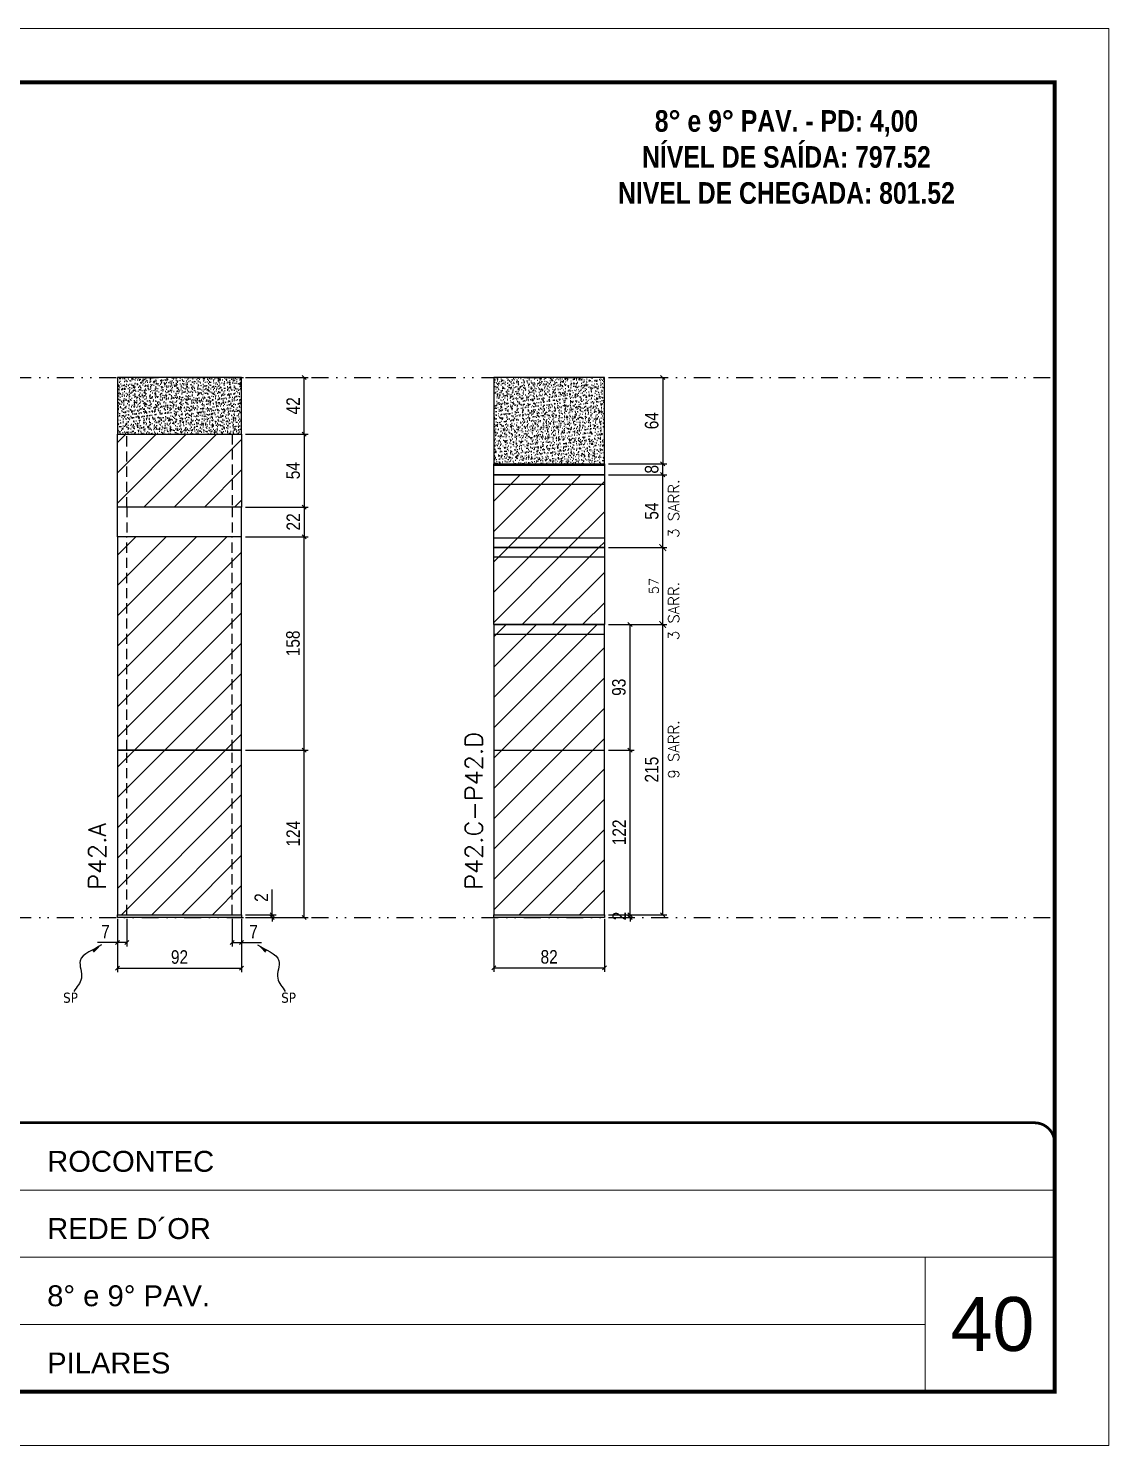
# Model space of a CAD drawing. Extents: x 28748 to 35002, y 14885 to 43501.
# Drawn here: x 34188 to 34988, y 32114 to 33164 of the extents above; entities that cross this region are included whole.
import ezdxf

# ---------------------------------------------------------------- set-up
doc = ezdxf.new("R2010")
doc.units = 0
for name, pattern in [('CONTINUO', [0]), ('DASHED', [0.75, 0.5, -0.25]), ('DIVIDE2', [0.625, 0.25, -0.125, 0, -0.125, 0, -0.125]), ('HIDDEN', [0.375, 0.25, -0.125])]:
    doc.linetypes.add(name, pattern=pattern)
for name, color, linetype, lineweight in [('CARIMBO', 255, 'Continuous', 9), ('Folhas', 255, 'Continuous', 9), ('Hachura', 251, 'Continuous', 9), ('SARRAFO DE PRESSAO', 251, 'DASHED', 9), ('Texto Seção', 7, 'Continuous', 15)]:
    doc.layers.add(name, color=color, linetype=linetype, lineweight=lineweight)
for name, color, linetype in [('COTA', 241, 'Continuous'), ('NOMENCLATURA', 7, 'Continuous'), ('Nível', 160, 'Continuous'), ('Painéis', 200, 'Continuous'), ('SARR_2.2x7', 40, 'Continuous'), ('Sarrafo de Pressão', 42, 'HIDDEN'), ('texto', 7, 'Continuous')]:
    doc.layers.add(name, color=color, linetype=linetype)
doc.styles.add('ARIAL', font='arial.ttf')
doc.styles.add('COTA TECNICA', font='techl___.ttf', dxfattribs={"height": 10})
doc.styles.add('COTA TECNICA-50', font='techl___.ttf', dxfattribs={"height": 10})
doc.styles.add('REGUA-120', font='ROMANS.shx', dxfattribs={"height": 15})
doc.styles.add('ROMANC', font='techb___.ttf', dxfattribs={"height": 2.5})
doc.styles.add('ROMANS', font='romans.shx')
doc.styles.get("Standard").update_dxf_attribs({"font": 'arial.ttf'})
doc.dimstyles.new('COTA PAINEL-50', dxfattribs={"dimtxt": 10, "dimasz": 3, "dimexe": 3, "dimexo": 3, "dimgap": 3, "dimtad": 1, "dimdec": 1, "dimzin": 12, "dimdsep": 46, "dimtxsty": 'COTA TECNICA-50', "dimblk1": 'OBLIQUE', "dimblk2": 'OBLIQUE', "dimsah": 1, "dimcen": 0.9, "dimclrd": 4, "dimclre": 4, "dimclrt": 240, "dimadec": 1, "dimazin": 3, "dimtfac": 1, "dimtdec": 1, "dimtmove": 0, "dimatfit": 3, "dimfxl": 1, "dimtolj": 1, "dimtzin": 12, "dimarcsym": 0})
doc.dimstyles.new('Cota Paínel', dxfattribs={"dimtxt": 7, "dimasz": 5, "dimexe": 3, "dimexo": 3, "dimgap": 3, "dimtad": 1, "dimdec": 1, "dimzin": 12, "dimdsep": 46, "dimtxsty": 'ROMANS', "dimblk": 'ARCHTICK', "dimcen": 0, "dimclrd": 4, "dimclre": 4, "dimclrt": 1, "dimadec": 1, "dimazin": 3, "dimtfac": 1, "dimtdec": 1, "dimtmove": 0, "dimatfit": 3, "dimldrblk": 'OBLIQUE', "dimfxl": 1, "dimtolj": 1, "dimtzin": 12, "dimarcsym": 0})
doc.dimstyles.new('PAINEL', dxfattribs={"dimtxt": 10, "dimasz": 3, "dimexe": 3, "dimexo": 3, "dimgap": 3, "dimtad": 1, "dimdec": 1, "dimzin": 12, "dimdsep": 46, "dimtxsty": 'COTA TECNICA', "dimblk1": 'OBLIQUE', "dimblk2": 'OBLIQUE', "dimsah": 1, "dimcen": 0.9, "dimclrd": 4, "dimclre": 4, "dimclrt": 240, "dimadec": 1, "dimazin": 3, "dimtfac": 1, "dimtdec": 1, "dimtmove": 0, "dimatfit": 3, "dimfxl": 1, "dimtolj": 1, "dimtzin": 12, "dimarcsym": 0})
doc.dimstyles.get("Standard").update_dxf_attribs({"dimtxt": 0.18, "dimasz": 0.18, "dimexe": 0.18, "dimexo": 0.0625, "dimgap": 0.09, "dimtad": 0, "dimtih": 1, "dimtoh": 1, "dimdec": 4, "dimzin": 0, "dimdsep": 46, "dimtxsty": 'Standard', "dimcen": 0.09, "dimadec": 0, "dimazin": 0, "dimtfac": 1, "dimtdec": 4, "dimtofl": 0, "dimtmove": 0, "dimatfit": 3, "dimfxl": 1, "dimtolj": 1, "dimtzin": 0, "dimarcsym": 0})
pattern_1 = [(45, (-98537.132, 1369.089), (-11.2253202, 11.2253202), [])]
pattern_2 = [(45, (-98691.665, 1369.089), (-11.2253202, 11.2253202), [])]
pattern_3 = [(45, (1585, 0), (-11.22532, 11.22532), [])]

# ---------------------------------------------------------------- blocks, each defined once
blk = doc.blocks.new('9999999999')
at = {"color": 30, "linetype": 'CONTINUO'}
for p, q in [((98564.6, 34379.6), (99584, 34379.6)), ((98564.6, 34329.8), (99488, 34329.8)), ((99584, 34329.8), (99488, 34329.8)), ((99488, 34329.8), (99488, 34230.2)), ((98564.6, 34280), (99488, 34280))]:
    blk.add_line(p, q, dxfattribs=at)
at = {"color": 30, "linetype": 'CONTINUO', "const_width": 2}
blk.add_lwpolyline([(99584, 34230.2), (99584, 34414.4, 0.414214), (99569, 34429.4), (98229, 34429.4, 0.414214), (98214, 34414.4), (98214, 34245.2, 0.414214), (98229, 34230.2), (99584, 34230.2)], format="xyb", dxfattribs=at)
at = {"layer": 'Folhas'}
blk.add_lwpolyline([(98139, 34190.2), (99624, 34190.2), (99624, 35240.2), (98139, 35240.2)], close=True, dxfattribs=at)
at = {"layer": 'Folhas', "color": 30, "const_width": 3}
blk.add_lwpolyline([(98214, 34230.2), (99584, 34230.2), (99584, 35200.2), (98214, 35200.2)], close=True, dxfattribs=at)
at = {"color": 7, "linetype": 'Continuous', "ltscale": 5, "style": 'ARIAL'}
for s, height, p in [('ROCONTEC', 15.48, (98837.7, 34393.1)), ('REDE D´OR', 15.48, (98837.7, 34343.3)), ('8° e 9° PAV.', 15.483, (98837.7, 34293.5)), ('PILARES', 15.48, (98837.7, 34243.7))]:
    blk.add_text(s, height=height, dxfattribs=at).set_placement(p)
blk = doc.blocks.new('_Oblique')
at = {"color": 0, "linetype": 'ByBlock', "lineweight": -2}
blk.add_line((-0.5, -0.5), (0.5, 0.5), dxfattribs=at)
blk = doc.blocks.new('*D786')
at = {"layer": 'COTA', "color": 4, "lineweight": -2, "transparency": 16777216}
for p, q in [((34254.1, 32503.9), (34254.1, 32464.4)), ((34346.1, 32503.9), (34346.1, 32464.4)), ((34254.1, 32467.4), (34346.1, 32467.4))]:
    blk.add_line(p, q, dxfattribs=at)
at = {"layer": 'Defpoints', "color": 0, "transparency": 16777216}
for p in [(34254.1, 32506.9), (34346.1, 32506.9), (34346.1, 32467.4)]:
    blk.add_point(p, dxfattribs=at)
at = {"layer": 'COTA', "color": 4, "lineweight": -2, "transparency": 16777216, "xscale": 3, "yscale": 3, "zscale": 3, "rotation": 180}
blk.add_blockref('_Oblique', (34254.1, 32467.4), dxfattribs=at)
at = {"layer": 'COTA', "color": 4, "lineweight": -2, "transparency": 16777216, "xscale": 3, "yscale": 3, "zscale": 3}
blk.add_blockref('_Oblique', (34346.1, 32467.4), dxfattribs=at)
at = {"layer": 'COTA', "color": 240, "transparency": 16777216, "insert": (34300.1, 32475.5), "char_height": 10, "attachment_point": 5, "style": 'COTA TECNICA'}
blk.add_mtext('\\A1;92', dxfattribs=at)
blk = doc.blocks.new('*D787')
at = {"layer": 'COTA', "color": 4, "lineweight": -2, "transparency": 16777216}
for p, q in [((34349.1, 32904.9), (34395.4, 32904.9)), ((34392.4, 32862.9), (34392.4, 32904.9)), ((34349.1, 32862.9), (34395.4, 32862.9))]:
    blk.add_line(p, q, dxfattribs=at)
at = {"layer": 'Defpoints', "color": 0, "transparency": 16777216}
for p in [(34346.1, 32904.9), (34392.4, 32904.9), (34346.1, 32862.9)]:
    blk.add_point(p, dxfattribs=at)
at = {"layer": 'COTA', "color": 4, "lineweight": -2, "transparency": 16777216, "xscale": 3, "yscale": 3, "zscale": 3}
for p, rotation in [((34392.4, 32904.9), 90), ((34392.4, 32862.9), 270)]:
    blk.add_blockref('_Oblique', p, dxfattribs=dict(at, rotation=rotation))
at = {"layer": 'COTA', "color": 240, "transparency": 16777216, "insert": (34384.3, 32883.9), "char_height": 10, "attachment_point": 5, "rotation": 90, "style": 'COTA TECNICA'}
blk.add_mtext('\\A1;42', dxfattribs=at)
blk = doc.blocks.new('*D788')
at = {"layer": 'COTA', "color": 4, "lineweight": -2, "transparency": 16777216}
for p, q in [((34254.1, 32501.9), (34254.1, 32483.3)), ((34261.1, 32503.9), (34261.1, 32483.3)), ((34254.1, 32486.3), (34239.4, 32486.3)), ((34261.1, 32486.3), (34254.1, 32486.3))]:
    blk.add_line(p, q, dxfattribs=at)
at = {"layer": 'Defpoints', "color": 0, "transparency": 16777216}
for p in [(34254.1, 32504.9), (34261.1, 32506.9), (34254.1, 32486.3)]:
    blk.add_point(p, dxfattribs=at)
at = {"layer": 'COTA', "color": 4, "lineweight": -2, "transparency": 16777216, "xscale": 3, "yscale": 3, "zscale": 3, "rotation": 180}
blk.add_blockref('_Oblique', (34254.1, 32486.3), dxfattribs=at)
at = {"layer": 'COTA', "color": 4, "lineweight": -2, "transparency": 16777216, "xscale": 3, "yscale": 3, "zscale": 3}
blk.add_blockref('_Oblique', (34261.1, 32486.3), dxfattribs=at)
at = {"layer": 'COTA', "color": 240, "transparency": 16777216, "insert": (34245.3, 32494.4), "char_height": 10, "attachment_point": 5, "style": 'COTA TECNICA-50'}
blk.add_mtext('\\A1;7', dxfattribs=at)
blk = doc.blocks.new('*D789')
at = {"layer": 'COTA', "color": 4, "lineweight": -2, "transparency": 16777216}
for p, q in [((34339.1, 32503.9), (34339.1, 32483.3)), ((34346.1, 32501.9), (34346.1, 32483.3)), ((34339.1, 32486.3), (34346.1, 32486.3)), ((34346.1, 32486.3), (34360.9, 32486.3))]:
    blk.add_line(p, q, dxfattribs=at)
at = {"layer": 'Defpoints', "color": 0, "transparency": 16777216}
for p in [(34339.1, 32506.9), (34346.1, 32504.9), (34346.1, 32486.3)]:
    blk.add_point(p, dxfattribs=at)
at = {"layer": 'COTA', "color": 4, "lineweight": -2, "transparency": 16777216, "xscale": 3, "yscale": 3, "zscale": 3, "rotation": 180}
blk.add_blockref('_Oblique', (34339.1, 32486.3), dxfattribs=at)
at = {"layer": 'COTA', "color": 4, "lineweight": -2, "transparency": 16777216, "xscale": 3, "yscale": 3, "zscale": 3}
blk.add_blockref('_Oblique', (34346.1, 32486.3), dxfattribs=at)
at = {"layer": 'COTA', "color": 240, "transparency": 16777216, "insert": (34355, 32494.4), "char_height": 10, "attachment_point": 5, "style": 'COTA TECNICA-50'}
blk.add_mtext('\\A1;7', dxfattribs=at)
blk = doc.blocks.new('*D790')
at = {"layer": 'COTA', "color": 4, "lineweight": -2, "transparency": 16777216}
for p, q in [((34349.1, 32628.9), (34395.4, 32628.9)), ((34392.4, 32504.9), (34392.4, 32628.9)), ((34349.1, 32504.9), (34395.4, 32504.9))]:
    blk.add_line(p, q, dxfattribs=at)
at = {"layer": 'Defpoints', "color": 0, "transparency": 16777216}
for p in [(34346.1, 32628.9), (34392.4, 32628.9), (34346.1, 32504.9)]:
    blk.add_point(p, dxfattribs=at)
at = {"layer": 'COTA', "color": 4, "lineweight": -2, "transparency": 16777216, "xscale": 3, "yscale": 3, "zscale": 3}
for p, rotation in [((34392.4, 32628.9), 90), ((34392.4, 32504.9), 270)]:
    blk.add_blockref('_Oblique', p, dxfattribs=dict(at, rotation=rotation))
at = {"layer": 'COTA', "color": 240, "transparency": 16777216, "insert": (34384.3, 32566.9), "char_height": 10, "attachment_point": 5, "rotation": 90, "style": 'COTA TECNICA-50'}
blk.add_mtext('\\A1;124', dxfattribs=at)
blk = doc.blocks.new('*D791')
at = {"layer": 'COTA', "color": 4, "lineweight": -2, "transparency": 16777216}
for p, q in [((34368.7, 32506.9), (34368.7, 32525.7)), ((34349.1, 32506.9), (34371.7, 32506.9)), ((34349.1, 32504.9), (34371.7, 32504.9)), ((34368.7, 32504.9), (34368.7, 32506.9)), ((34368.7, 32504.9), (34368.7, 32501.9))]:
    blk.add_line(p, q, dxfattribs=at)
at = {"layer": 'Defpoints', "color": 0, "transparency": 16777216}
for p in [(34346.1, 32506.9), (34346.1, 32504.9), (34368.7, 32504.9)]:
    blk.add_point(p, dxfattribs=at)
at = {"layer": 'COTA', "color": 4, "lineweight": -2, "transparency": 16777216, "xscale": 3, "yscale": 3, "zscale": 3}
for p, rotation in [((34368.7, 32506.9), 270), ((34368.7, 32504.9), 90)]:
    blk.add_blockref('_Oblique', p, dxfattribs=dict(at, rotation=rotation))
at = {"layer": 'COTA', "color": 240, "transparency": 16777216, "insert": (34360.7, 32519.6), "char_height": 10, "attachment_point": 5, "rotation": 90, "style": 'COTA TECNICA-50'}
blk.add_mtext('\\A1;2', dxfattribs=at)
blk = doc.blocks.new('*D814')
at = {"layer": 'COTA', "color": 4, "lineweight": -2, "transparency": 16777216}
for p, q in [((34532.9, 32503.9), (34532.9, 32464.5)), ((34614.9, 32503.9), (34614.9, 32464.5)), ((34532.9, 32467.5), (34614.9, 32467.5))]:
    blk.add_line(p, q, dxfattribs=at)
at = {"layer": 'Defpoints', "color": 0, "transparency": 16777216}
for p in [(34532.9, 32506.9), (34614.9, 32506.9), (34614.9, 32467.5)]:
    blk.add_point(p, dxfattribs=at)
at = {"layer": 'COTA', "color": 4, "lineweight": -2, "transparency": 16777216, "xscale": 3, "yscale": 3, "zscale": 3, "rotation": 180}
blk.add_blockref('_Oblique', (34532.9, 32467.5), dxfattribs=at)
at = {"layer": 'COTA', "color": 4, "lineweight": -2, "transparency": 16777216, "xscale": 3, "yscale": 3, "zscale": 3}
blk.add_blockref('_Oblique', (34614.9, 32467.5), dxfattribs=at)
at = {"layer": 'COTA', "color": 240, "transparency": 16777216, "insert": (34573.9, 32475.6), "char_height": 10, "attachment_point": 5, "style": 'COTA TECNICA'}
blk.add_mtext('\\A1;82', dxfattribs=at)
blk = doc.blocks.new('*D815')
at = {"layer": 'COTA', "color": 4, "lineweight": -2, "transparency": 16777216}
for p, q in [((34633.8, 32506.9), (34633.8, 32509.9)), ((34617.9, 32506.9), (34636.8, 32506.9)), ((34617.9, 32504.9), (34636.8, 32504.9)), ((34633.8, 32504.9), (34633.8, 32506.9)), ((34633.8, 32504.9), (34633.8, 32501.9))]:
    blk.add_line(p, q, dxfattribs=at)
at = {"layer": 'Defpoints', "color": 0, "transparency": 16777216}
for p in [(34614.9, 32506.9), (34614.9, 32504.9), (34633.8, 32506.9)]:
    blk.add_point(p, dxfattribs=at)
at = {"layer": 'COTA', "color": 4, "lineweight": -2, "transparency": 16777216, "xscale": 3, "yscale": 3, "zscale": 3}
for p, rotation in [((34633.8, 32506.9), 270), ((34633.8, 32504.9), 90)]:
    blk.add_blockref('_Oblique', p, dxfattribs=dict(at, rotation=rotation))
at = {"layer": 'COTA', "color": 240, "transparency": 16777216, "insert": (34625.8, 32505.9), "char_height": 10, "attachment_point": 5, "rotation": 90, "style": 'COTA TECNICA-50'}
blk.add_mtext('\\A1;2', dxfattribs=at)
blk = doc.blocks.new('*D1674')
at = {"layer": 'COTA', "color": 4, "linetype": 'ByBlock', "lineweight": -2, "transparency": 16777216}
for p, q in [((34617.9, 32904.9), (34661, 32904.9)), ((34658, 32904.9), (34658, 32840.9)), ((34617.9, 32840.9), (34661, 32840.9))]:
    blk.add_line(p, q, dxfattribs=at)
at = {"layer": 'Defpoints', "color": 0, "linetype": 'ByBlock', "transparency": 16777216}
for p in [(34614.9, 32904.9), (34614.9, 32840.9), (34658, 32840.9)]:
    blk.add_point(p, dxfattribs=at)
at = {"layer": 'COTA', "color": 4, "linetype": 'ByBlock', "lineweight": -2, "transparency": 16777216, "xscale": 3, "yscale": 3, "zscale": 3}
for p, rotation in [((34658, 32904.9), 90), ((34658, 32840.9), 270)]:
    blk.add_blockref('_Oblique', p, dxfattribs=dict(at, rotation=rotation))
at = {"layer": 'COTA', "color": 240, "linetype": 'ByBlock', "transparency": 16777216, "insert": (34649.9, 32872.9), "char_height": 10, "attachment_point": 5, "rotation": 90, "style": 'COTA TECNICA'}
blk.add_mtext('\\A1;64', dxfattribs=at)
blk = doc.blocks.new('*D1675')
at = {"layer": 'COTA', "color": 4, "linetype": 'ByBlock', "lineweight": -2, "transparency": 16777216}
for p, q in [((34617.9, 32721.9), (34661, 32721.9)), ((34658, 32506.9), (34658, 32721.9)), ((34617.9, 32506.9), (34661, 32506.9))]:
    blk.add_line(p, q, dxfattribs=at)
at = {"layer": 'Defpoints', "color": 0, "linetype": 'ByBlock', "transparency": 16777216}
for p in [(34614.9, 32721.9), (34658, 32721.9), (34614.9, 32506.9)]:
    blk.add_point(p, dxfattribs=at)
at = {"layer": 'COTA', "color": 4, "linetype": 'ByBlock', "lineweight": -2, "transparency": 16777216, "xscale": 3, "yscale": 3, "zscale": 3}
for p, rotation in [((34658, 32721.9), 90), ((34658, 32506.9), 270)]:
    blk.add_blockref('_Oblique', p, dxfattribs=dict(at, rotation=rotation))
at = {"layer": 'COTA', "color": 240, "linetype": 'ByBlock', "transparency": 16777216, "insert": (34649.9, 32614.4), "char_height": 10, "attachment_point": 5, "rotation": 90, "style": 'COTA TECNICA'}
blk.add_mtext('\\A1;215', dxfattribs=at)
blk = doc.blocks.new('*D1676')
at = {"layer": 'COTA', "color": 4, "linetype": 'ByBlock', "lineweight": -2, "transparency": 16777216}
for p, q in [((34349.1, 32786.9), (34395.4, 32786.9)), ((34392.4, 32628.9), (34392.4, 32786.9)), ((34349.1, 32628.9), (34395.4, 32628.9))]:
    blk.add_line(p, q, dxfattribs=at)
at = {"layer": 'Defpoints', "color": 0, "linetype": 'ByBlock', "transparency": 16777216}
for p in [(34346.1, 32786.9), (34392.4, 32786.9), (34346.1, 32628.9)]:
    blk.add_point(p, dxfattribs=at)
at = {"layer": 'COTA', "color": 4, "linetype": 'ByBlock', "lineweight": -2, "transparency": 16777216, "xscale": 3, "yscale": 3, "zscale": 3}
for p, rotation in [((34392.4, 32786.9), 90), ((34392.4, 32628.9), 270)]:
    blk.add_blockref('_Oblique', p, dxfattribs=dict(at, rotation=rotation))
at = {"layer": 'COTA', "color": 240, "linetype": 'ByBlock', "transparency": 16777216, "insert": (34384.2, 32707.9), "char_height": 10, "attachment_point": 5, "rotation": 90, "style": 'COTA TECNICA'}
blk.add_mtext('\\A1;158', dxfattribs=at)
blk = doc.blocks.new('*D1677')
at = {"layer": 'COTA', "color": 4, "linetype": 'ByBlock', "lineweight": -2, "transparency": 16777216}
for p, q in [((34617.9, 32628.9), (34636.8, 32628.9)), ((34633.8, 32506.9), (34633.8, 32628.9)), ((34617.9, 32506.9), (34636.8, 32506.9))]:
    blk.add_line(p, q, dxfattribs=at)
at = {"layer": 'Defpoints', "color": 0, "linetype": 'ByBlock', "transparency": 16777216}
for p in [(34614.9, 32628.9), (34633.8, 32628.9), (34614.9, 32506.9)]:
    blk.add_point(p, dxfattribs=at)
at = {"layer": 'COTA', "color": 4, "linetype": 'ByBlock', "lineweight": -2, "transparency": 16777216, "xscale": 3, "yscale": 3, "zscale": 3}
for p, rotation in [((34633.8, 32628.9), 90), ((34633.8, 32506.9), 270)]:
    blk.add_blockref('_Oblique', p, dxfattribs=dict(at, rotation=rotation))
at = {"layer": 'COTA', "color": 240, "linetype": 'ByBlock', "transparency": 16777216, "insert": (34625.8, 32567.9), "char_height": 10, "attachment_point": 5, "rotation": 90, "style": 'COTA TECNICA'}
blk.add_mtext('\\A1;122', dxfattribs=at)
blk = doc.blocks.new('*D1678')
at = {"layer": 'COTA', "color": 4, "linetype": 'ByBlock', "lineweight": -2, "transparency": 16777216}
for p, q in [((34617.9, 32721.9), (34636.8, 32721.9)), ((34633.8, 32628.9), (34633.8, 32721.9)), ((34617.9, 32628.9), (34636.8, 32628.9))]:
    blk.add_line(p, q, dxfattribs=at)
at = {"layer": 'Defpoints', "color": 0, "linetype": 'ByBlock', "transparency": 16777216}
for p in [(34614.9, 32721.9), (34633.8, 32721.9), (34614.9, 32628.9)]:
    blk.add_point(p, dxfattribs=at)
at = {"layer": 'COTA', "color": 4, "linetype": 'ByBlock', "lineweight": -2, "transparency": 16777216, "xscale": 3, "yscale": 3, "zscale": 3}
for p, rotation in [((34633.8, 32721.9), 90), ((34633.8, 32628.9), 270)]:
    blk.add_blockref('_Oblique', p, dxfattribs=dict(at, rotation=rotation))
at = {"layer": 'COTA', "color": 240, "linetype": 'ByBlock', "transparency": 16777216, "insert": (34625.6, 32675.4), "char_height": 10, "attachment_point": 5, "rotation": 90, "style": 'COTA TECNICA'}
blk.add_mtext('\\A1;93', dxfattribs=at)
blk = doc.blocks.new('*D1679')
at = {"layer": 'COTA', "color": 4, "linetype": 'ByBlock', "lineweight": -2, "transparency": 16777216}
for p, q in [((34617.9, 32628.9), (34636.8, 32628.9)), ((34633.8, 32506.9), (34633.8, 32628.9)), ((34617.9, 32506.9), (34636.8, 32506.9))]:
    blk.add_line(p, q, dxfattribs=at)
at = {"layer": 'Defpoints', "color": 0, "linetype": 'ByBlock', "transparency": 16777216}
for p in [(34614.9, 32628.9), (34633.8, 32628.9), (34614.9, 32506.9)]:
    blk.add_point(p, dxfattribs=at)
at = {"layer": 'COTA', "color": 4, "linetype": 'ByBlock', "lineweight": -2, "transparency": 16777216, "xscale": 3, "yscale": 3, "zscale": 3}
for p, rotation in [((34633.8, 32628.9), 90), ((34633.8, 32506.9), 270)]:
    blk.add_blockref('_Oblique', p, dxfattribs=dict(at, rotation=rotation))
at = {"layer": 'COTA', "color": 240, "linetype": 'ByBlock', "transparency": 16777216, "insert": (34625.8, 32567.9), "char_height": 10, "attachment_point": 5, "rotation": 90, "style": 'COTA TECNICA'}
blk.add_mtext('\\A1;122', dxfattribs=at)
blk = doc.blocks.new('_ArchTick')
at = {"color": 0, "linetype": 'ByBlock', "const_width": 0.15}
blk.add_lwpolyline([(-0.5, -0.5), (0.5, 0.5)], dxfattribs=at)
blk = doc.blocks.new('*D1680')
at = {"layer": 'COTA', "color": 4, "lineweight": -2, "transparency": 16777216}
for p, q in [((34617.9, 32778.9), (34661, 32778.9)), ((34658, 32721.9), (34658, 32778.9)), ((34617.9, 32721.9), (34661, 32721.9))]:
    blk.add_line(p, q, dxfattribs=at)
at = {"layer": 'Defpoints', "color": 0, "transparency": 16777216}
for p in [(34614.9, 32778.9), (34658, 32778.9), (34614.9, 32721.9)]:
    blk.add_point(p, dxfattribs=at)
at = {"layer": 'COTA', "color": 4, "lineweight": -2, "transparency": 16777216, "xscale": 5, "yscale": 5, "zscale": 5}
for p, rotation in [((34658, 32778.9), 90), ((34658, 32721.9), 270)]:
    blk.add_blockref('_ArchTick', p, dxfattribs=dict(at, rotation=rotation))
at = {"layer": 'COTA', "color": 1, "transparency": 16777216, "insert": (34651.5, 32750.4), "char_height": 7, "attachment_point": 5, "rotation": 90, "style": 'ROMANS'}
blk.add_mtext('\\A1;57', dxfattribs=at)
blk = doc.blocks.new('*D2265')
at = {"layer": 'COTA', "color": 4, "lineweight": -2, "transparency": 16777216}
for p, q in [((34349.1, 32862.9), (34395.4, 32862.9)), ((34392.4, 32862.9), (34392.4, 32808.9)), ((34349.1, 32808.9), (34395.4, 32808.9))]:
    blk.add_line(p, q, dxfattribs=at)
at = {"layer": 'Defpoints', "color": 0, "transparency": 16777216}
for p in [(34346.1, 32862.9), (34346.1, 32808.9), (34392.4, 32808.9)]:
    blk.add_point(p, dxfattribs=at)
at = {"layer": 'COTA', "color": 4, "lineweight": -2, "transparency": 16777216, "xscale": 3, "yscale": 3, "zscale": 3}
for p, rotation in [((34392.4, 32862.9), 90), ((34392.4, 32808.9), 270)]:
    blk.add_blockref('_Oblique', p, dxfattribs=dict(at, rotation=rotation))
at = {"layer": 'COTA', "color": 240, "transparency": 16777216, "insert": (34384.3, 32835.9), "char_height": 10, "attachment_point": 5, "rotation": 90, "style": 'COTA TECNICA'}
blk.add_mtext('\\A1;54', dxfattribs=at)
blk = doc.blocks.new('*D2266')
at = {"layer": 'COTA', "color": 4, "lineweight": -2, "transparency": 16777216}
for p, q in [((34617.9, 32832.9), (34661, 32832.9)), ((34658, 32778.9), (34658, 32832.9)), ((34617.9, 32778.9), (34661, 32778.9))]:
    blk.add_line(p, q, dxfattribs=at)
at = {"layer": 'Defpoints', "color": 0, "transparency": 16777216}
for p in [(34614.9, 32832.9), (34658, 32832.9), (34614.9, 32778.9)]:
    blk.add_point(p, dxfattribs=at)
at = {"layer": 'COTA', "color": 4, "lineweight": -2, "transparency": 16777216, "xscale": 3, "yscale": 3, "zscale": 3}
for p, rotation in [((34658, 32832.9), 90), ((34658, 32778.9), 270)]:
    blk.add_blockref('_Oblique', p, dxfattribs=dict(at, rotation=rotation))
at = {"layer": 'COTA', "color": 240, "transparency": 16777216, "insert": (34649.9, 32805.9), "char_height": 10, "attachment_point": 5, "rotation": 90, "style": 'COTA TECNICA'}
blk.add_mtext('\\A1;54', dxfattribs=at)
blk = doc.blocks.new('*D2447')
at = {"layer": 'COTA', "color": 4, "lineweight": -2, "transparency": 16777216}
for p, q in [((34349.1, 32808.9), (34395.4, 32808.9)), ((34392.4, 32808.9), (34392.4, 32786.9)), ((34349.1, 32786.9), (34395.4, 32786.9))]:
    blk.add_line(p, q, dxfattribs=at)
at = {"layer": 'Defpoints', "color": 0, "transparency": 16777216}
for p in [(34346.1, 32808.9), (34346.1, 32786.9), (34392.4, 32786.9)]:
    blk.add_point(p, dxfattribs=at)
at = {"layer": 'COTA', "color": 4, "lineweight": -2, "transparency": 16777216, "xscale": 3, "yscale": 3, "zscale": 3}
for p, rotation in [((34392.4, 32808.9), 90), ((34392.4, 32786.9), 270)]:
    blk.add_blockref('_Oblique', p, dxfattribs=dict(at, rotation=rotation))
at = {"layer": 'COTA', "color": 240, "transparency": 16777216, "insert": (34384.4, 32797.9), "char_height": 10, "attachment_point": 5, "rotation": 90, "style": 'COTA TECNICA'}
blk.add_mtext('\\A1;22', dxfattribs=at)
blk = doc.blocks.new('*D2614')
at = {"layer": 'COTA', "color": 4, "lineweight": -2, "transparency": 16777216}
for p, q in [((34617.9, 32840.9), (34661, 32840.9)), ((34658, 32832.9), (34658, 32840.9)), ((34617.9, 32832.9), (34661, 32832.9))]:
    blk.add_line(p, q, dxfattribs=at)
at = {"layer": 'Defpoints', "color": 0, "transparency": 16777216}
for p in [(34614.9, 32840.9), (34658, 32840.9), (34614.9, 32832.9)]:
    blk.add_point(p, dxfattribs=at)
at = {"layer": 'COTA', "color": 4, "lineweight": -2, "transparency": 16777216, "xscale": 3, "yscale": 3, "zscale": 3}
for p, rotation in [((34658, 32840.9), 90), ((34658, 32832.9), 270)]:
    blk.add_blockref('_Oblique', p, dxfattribs=dict(at, rotation=rotation))
at = {"layer": 'COTA', "color": 240, "transparency": 16777216, "insert": (34649.9, 32836.9), "char_height": 10, "attachment_point": 5, "rotation": 90, "style": 'COTA TECNICA'}
blk.add_mtext('\\A1;8', dxfattribs=at)

msp = doc.modelspace()

# ---------------------------------------------------------------- hatches: boundary and pattern name
at = {"layer": 'COTA', "linetype": 'ByBlock'}
h = msp.add_hatch(dxfattribs=at)
h.set_pattern_fill('AR-CONC', color=256, scale=0.03)
h.set_pattern_definition([(50, (28538.6607, 35581.069), (5.46554, -0.4781726), [0.5715, -6.2865]), (355, (28538.6607, 35581.069), (-1.0573026, 5.7317054), [0.4572, -5.0292175]), (100.45144, (28539.116, 35581.029), (4.4082374, 5.2535326), [0.4857003, -5.3427073]), (46.1842, (28538.661, 35582.593), (8.132371, -1.26127), [0.85725, -9.42975]), (96.63556, (28539.3384, 35582.488), (7.122124, 7.422784), [0.728551, -8.014068]), (351.18415, (28538.661, 35582.593), (7.122124, 7.422784), [0.685799, -7.543792]), (21, (28539.4227, 35582.212), (4.5484317, -3.067956), [0.5715, -6.2865]), (326, (28539.4227, 35582.212), (1.854061, 5.525639), [0.4572, -5.0292]), (71.451445, (28539.802, 35581.9563), (6.4024926, 2.457683), [0.4857003, -5.342698]), (37.5, (28538.6607, 35581.069), (0.0926581, 2.53665117), [0, -4.96824, 0, -5.1054, 0, -5.04825]), (7.5, (28538.6607, 35581.069), (2.0045899, 3.0054172), [0, -2.91084, 0, -4.85394, 0, -1.92405]), (327.5, (28536.9614, 35581.069), (4.06771786, -0.1718623), [0, -1.905, 0, -5.9436, 0, -7.8867]), (317.5, (28536.1994, 35581.069), (4.4438754, 0.7627947), [0, -2.4765, 0, -3.94716, 0, -5.6007])])
h.paths.add_polyline_path([(34346.14, 32904.85), (34254.14, 32904.85), (34254.14, 32862.85), (34346.14, 32862.85)])
h = msp.add_hatch(dxfattribs=at)
h.set_pattern_fill('AR-CONC', color=256, scale=0.03)
h.set_pattern_definition([(50, (28384.128, 35601.069), (5.46554, -0.4781726), [0.5715, -6.2865]), (355, (28384.128, 35601.069), (-1.0573026, 5.7317054), [0.4572, -5.0292175]), (100.451445, (28384.5833, 35601.029), (4.4082374, 5.2535326), [0.4857003, -5.3427073]), (46.1842, (28384.128, 35602.593), (8.132371, -1.26127), [0.85725, -9.42975]), (96.63556, (28384.8055, 35602.488), (7.122124, 7.422784), [0.728551, -8.014068]), (351.18415, (28384.128, 35602.593), (7.122124, 7.422784), [0.685799, -7.543792]), (21, (28384.89, 35602.212), (4.5484317, -3.067956), [0.5715, -6.2865]), (326, (28384.89, 35602.212), (1.854061, 5.525639), [0.4572, -5.0292]), (71.451445, (28385.269, 35601.9563), (6.4024926, 2.457683), [0.4857003, -5.342698]), (37.5, (28384.1278, 35601.069), (0.0926581, 2.53665117), [0, -4.96824, 0, -5.1054, 0, -5.04825]), (7.5, (28384.1278, 35601.069), (2.0045899, 3.0054172), [0, -2.91084, 0, -4.85394, 0, -1.92405]), (327.5, (28382.4286, 35601.069), (4.06771786, -0.1718623), [0, -1.905, 0, -5.9436, 0, -7.8867]), (317.5, (28381.6666, 35601.069), (4.4438754, 0.7627947), [0, -2.4765, 0, -3.94716, 0, -5.6007])])
h.paths.add_polyline_path([(34614.91, 32904.85), (34532.91, 32904.85), (34532.91, 32840.85), (34614.91, 32840.85)])
at = {"layer": 'Hachura'}
h = msp.add_hatch(dxfattribs=at)
h.set_pattern_fill('ANSI31', color=256, scale=5)
h.set_pattern_definition([(45, (1585, 8), (-11.22532, 11.22532), [])])
h.paths.add_polyline_path([(34346.14, 32808.85), (34346.14, 32862.85), (34254.14, 32862.85), (34254.14, 32808.85)])
h = msp.add_hatch(dxfattribs=at)
h.set_pattern_fill('ANSI31', color=256, scale=5)
h.set_pattern_definition(pattern_3)
h.paths.add_polyline_path([(34614.91, 32832.85), (34532.91, 32832.85), (34532.91, 32778.85), (34614.91, 32778.85)])
at = {"layer": 'Hachura', "linetype": 'ByBlock'}
h = msp.add_hatch(dxfattribs=at)
h.set_pattern_fill('ANSI31', color=256, scale=5)
h.set_pattern_definition(pattern_1)
h.paths.add_polyline_path([(34346.14, 32786.85), (34254.14, 32786.85), (34254.14, 32628.85), (34346.14, 32628.85)])
at = {"layer": 'Hachura'}
h = msp.add_hatch(dxfattribs=at)
h.set_pattern_fill('ANSI31', color=256, scale=5)
h.set_pattern_definition(pattern_3)
h.paths.add_polyline_path([(34614.91, 32778.85), (34532.91, 32778.85), (34532.91, 32721.85), (34614.91, 32721.85)])
at = {"layer": 'Hachura', "linetype": 'ByBlock'}
h = msp.add_hatch(dxfattribs=at)
h.set_pattern_fill('ANSI31', color=256, scale=5)
h.set_pattern_definition(pattern_2)
h.paths.add_polyline_path([(34614.91, 32721.85), (34532.91, 32721.85), (34532.91, 32628.85), (34614.91, 32628.85)])
h = msp.add_hatch(dxfattribs=at)
h.set_pattern_fill('ANSI31', color=256, scale=5)
h.set_pattern_definition(pattern_1)
h.paths.add_polyline_path([(34346.14, 32628.85), (34254.14, 32628.85), (34254.14, 32506.85), (34346.14, 32506.85)])
h = msp.add_hatch(dxfattribs=at)
h.set_pattern_fill('ANSI31', color=256, scale=5)
h.set_pattern_definition(pattern_2)
h.paths.add_polyline_path([(34614.91, 32628.85), (34532.91, 32628.85), (34532.91, 32506.85), (34614.91, 32506.85)])

# ---------------------------------------------------------------- linework, layer by layer
at = {"layer": 'COTA', "linetype": 'ByBlock'}
for points in [[(34254.14, 32862.85), (34346.14, 32862.85), (34346.14, 32904.85), (34254.14, 32904.85)], [(34532.91, 32840.85), (34614.91, 32840.85), (34614.91, 32904.85), (34532.91, 32904.85)]]:
    msp.add_lwpolyline(points, close=True, dxfattribs=at)
at = {"layer": 'Nível', "color": 4, "linetype": 'DIVIDE2', "ltscale": 50}
for p, q in [((33989.09, 32904.85), (34948.34, 32904.85)), ((33989.09, 32504.85), (34948.34, 32504.85))]:
    msp.add_line(p, q, dxfattribs=at)
at = {"layer": 'Painéis'}
for p, q in [((34254.14, 32862.85), (34346.14, 32862.85)), ((34254.14, 32808.85), (34254.14, 32862.85)), ((34346.14, 32862.85), (34346.14, 32808.85)), ((34532.91, 32832.85), (34614.91, 32832.85)), ((34532.91, 32778.85), (34532.91, 32832.85)), ((34614.91, 32832.85), (34614.91, 32778.85)), ((34346.14, 32808.85), (34254.14, 32808.85)), ((34346.14, 32808.85), (34254.14, 32808.85)), ((34346.14, 32808.85), (34254.14, 32808.85)), ((34254.14, 32786.85), (34254.14, 32808.85)), ((34346.14, 32786.85), (34346.14, 32808.85)), ((34614.91, 32778.85), (34532.91, 32778.85)), ((34614.91, 32778.85), (34532.91, 32778.85)), ((34532.91, 32721.85), (34614.91, 32721.85)), ((34614.91, 32721.85), (34532.91, 32721.85)), ((34532.91, 32721.85), (34532.91, 32721.85)), ((34614.91, 32721.85), (34614.91, 32721.85)), ((34532.91, 32628.85), (34614.91, 32628.85))]:
    msp.add_line(p, q, dxfattribs=at)
for points in [[(34532.91, 32840.85), (34614.91, 32840.85), (34614.91, 32832.85), (34532.91, 32832.85)], [(34254.14, 32628.85), (34346.14, 32628.85), (34346.14, 32786.85), (34254.14, 32786.85)], [(34532.91, 32778.85), (34614.91, 32778.85), (34614.91, 32721.85), (34532.91, 32721.85)], [(34532.91, 32506.85), (34614.91, 32506.85), (34614.91, 32721.85), (34532.91, 32721.85)], [(34254.14, 32506.85), (34346.14, 32506.85), (34346.14, 32628.85), (34254.14, 32628.85)], [(34254.14, 32506.85), (34346.14, 32506.85), (34346.14, 32504.85), (34254.14, 32504.85)], [(34532.91, 32506.85), (34614.91, 32506.85), (34614.91, 32504.85), (34532.91, 32504.85)]]:
    msp.add_lwpolyline(points, close=True, dxfattribs=at)
at = {"layer": 'SARR_2.2x7'}
for p, q in [((34532.91, 32839.85), (34614.91, 32839.85)), ((34532.91, 32825.85), (34614.91, 32825.85)), ((34614.91, 32785.85), (34532.91, 32785.85)), ((34614.91, 32771.85), (34532.91, 32771.85)), ((34532.91, 32714.85), (34614.91, 32714.85))]:
    msp.add_line(p, q, dxfattribs=at)
at = {"layer": 'Sarrafo de Pressão', "ltscale": 30}
for p, q in [((34261.14, 32808.85), (34261.14, 32862.85)), ((34339.14, 32862.85), (34339.14, 32808.85)), ((34261.14, 32808.85), (34261.14, 32786.85)), ((34339.14, 32808.85), (34339.14, 32786.85)), ((34261.14, 32628.85), (34261.14, 32786.85)), ((34339.14, 32628.85), (34339.14, 32786.85)), ((34261.14, 32506.85), (34261.14, 32628.85)), ((34339.14, 32506.85), (34339.14, 32628.85))]:
    msp.add_line(p, q, dxfattribs=at)

# ---------------------------------------------------------------- block references
at = {"layer": 'SARRAFO DE PRESSAO', "color": 6, "linetype": 'ByBlock'}
msp.add_blockref('9999999999', (-64635.64, -2076.64), dxfattribs=at)

# ---------------------------------------------------------------- texts
at = {"layer": 'CARIMBO', "style": 'ARIAL'}
msp.add_text('40', height=40, dxfattribs=at).set_placement((34871.2, 32183.71))
at = {"layer": 'NOMENCLATURA', "color": 2, "insert": (34749.67, 33129.63), "char_height": 16, "attachment_point": 2, "style": 'ROMANC'}
msp.add_mtext_dynamic_manual_height_columns('\\P8° e 9° PAV. - PD: 4,00\\PNÍVEL DE SAÍDA: 797.52\\PNIVEL DE CHEGADA: 801.52', width=300.2766, gutter_width=1, heights=[0], dxfattribs=at)
at = {"layer": 'texto', "color": 0, "char_height": 7.5, "attachment_point": 5}
for insert in [(34219.36, 32445.36), (34380.92, 32445.36)]:
    msp.add_mtext('{\\fTahoma|b0|i0|c0|p34;\\C4;SP}', dxfattribs=dict(at, insert=insert))
at = {"layer": 'Texto Seção', "linetype": 'Continuous', "style": 'ROMANS'}
for s, p in [('3 SARR.', (34670.18, 32786.15)), ('3 SARR.', (34670.18, 32710.33)), ('9 SARR.', (34670.18, 32607.77))]:
    msp.add_text(s, height=8, rotation=90, dxfattribs=at).set_placement(p)
at = {"layer": 'Texto Seção', "char_height": 13, "width": 285.3299, "attachment_point": 7, "rotation": 90, "style": 'REGUA-120'}
for s, insert in [('P42.C-P42.D', (34524.58, 32525.32)), ('P42.A', (34245.59, 32525.32))]:
    msp.add_mtext(s, dxfattribs=dict(at, insert=insert))

# ---------------------------------------------------------------- dimensions: what is measured, and where the dimension line sits
at = {"layer": 'COTA'}
dim = msp.add_linear_dim(base=(34392.38, 32904.85), p1=(34346.14, 32862.85), p2=(34346.14, 32904.85), angle=90, dimstyle='PAINEL', override={"dimarcsym": 2}, dxfattribs=at)
dim.commit()
dim.dimension.update_dxf_attribs({"geometry": '*D787', "text_midpoint": (34392.38, 32883.85), "dimtype": 160})
at = {"layer": 'COTA', "linetype": 'ByBlock'}
for base, p1, p2, picture, middle in [((34658, 32840.85), (34614.91, 32904.85), (34614.91, 32840.85), '*D1674', (34649.9, 32872.85)), ((34392.38, 32786.85), (34346.14, 32628.85), (34346.14, 32786.85), '*D1676', (34384.25, 32707.85)), ((34658, 32721.85), (34614.91, 32506.85), (34614.91, 32721.85), '*D1675', (34649.89, 32614.35)), ((34633.82, 32628.85), (34614.91, 32506.85), (34614.91, 32628.85), '*D1677', (34625.76, 32567.85)), ((34633.82, 32628.85), (34614.91, 32506.85), (34614.91, 32628.85), '*D1679', (34625.76, 32567.85))]:
    dim = msp.add_linear_dim(base=base, p1=p1, p2=p2, angle=90, dimstyle='PAINEL', dxfattribs=at)
    dim.commit()
    dim.dimension.update_dxf_attribs({"geometry": picture, "text_midpoint": middle})
at = {"layer": 'COTA'}
for base, p1, p2, angle, dimstyle, picture, middle in [((34392.38, 32808.85), (34346.14, 32862.85), (34346.14, 32808.85), 90, 'PAINEL', '*D2265', (34384.27, 32835.85)), ((34658, 32832.85), (34614.91, 32778.85), (34614.91, 32832.85), 90, 'PAINEL', '*D2266', (34649.89, 32805.85)), ((34658, 32778.85), (34614.91, 32721.85), (34614.91, 32778.85), 90, 'Cota Paínel', '*D1680', (34651.5, 32750.35)), ((34392.38, 32628.85), (34346.14, 32504.85), (34346.14, 32628.85), 90, 'COTA PAINEL-50', '*D790', (34384.3, 32566.85)), ((34254.14, 32486.34), (34261.14, 32506.85), (34254.14, 32504.85), 180, 'COTA PAINEL-50', '*D788', (34245.27, 32494.41))]:
    dim = msp.add_linear_dim(base=base, p1=p1, p2=p2, angle=angle, dimstyle=dimstyle, dxfattribs=at)
    dim.commit()
    dim.dimension.update_dxf_attribs({"geometry": picture, "text_midpoint": middle})
for base, p1, p2, dimstyle, picture, middle in [((34658, 32840.85), (34614.91, 32832.85), (34614.91, 32840.85), 'PAINEL', '*D2614', (34658, 32836.85)), ((34392.38, 32786.85), (34346.14, 32808.85), (34346.14, 32786.85), 'PAINEL', '*D2447', (34392.38, 32797.85)), ((34368.66, 32504.85), (34346.14, 32506.85), (34346.14, 32504.85), 'COTA PAINEL-50', '*D791', (34368.66, 32519.6)), ((34633.82, 32506.85), (34614.91, 32504.85), (34614.91, 32506.85), 'COTA PAINEL-50', '*D815', (34633.82, 32505.85))]:
    dim = msp.add_linear_dim(base=base, p1=p1, p2=p2, angle=90, dimstyle=dimstyle, dxfattribs=at)
    dim.commit()
    dim.dimension.update_dxf_attribs({"geometry": picture, "text_midpoint": middle, "dimtype": 160})
at = {"layer": 'COTA', "linetype": 'ByBlock'}
dim = msp.add_linear_dim(base=(34633.82, 32721.85), p1=(34614.91, 32628.85), p2=(34614.91, 32721.85), angle=90, dimstyle='PAINEL', override={"dimtmove": 1}, dxfattribs=at)
dim.commit()
dim.dimension.update_dxf_attribs({"geometry": '*D1678', "text_midpoint": (34625.57, 32675.35)})
at = {"layer": 'COTA'}
for base, p1, p2, picture, middle in [((34346.14, 32467.4), (34254.14, 32506.85), (34346.14, 32506.85), '*D786', (34300.14, 32475.49)), ((34614.91, 32467.51), (34532.91, 32506.85), (34614.91, 32506.85), '*D814', (34573.91, 32475.6))]:
    dim = msp.add_linear_dim(base=base, p1=p1, p2=p2, dimstyle='PAINEL', override={"dimarcsym": 2}, dxfattribs=at)
    dim.commit()
    dim.dimension.update_dxf_attribs({"geometry": picture, "text_midpoint": middle})
dim = msp.add_linear_dim(base=(34346.14, 32486.34), p1=(34339.14, 32506.85), p2=(34346.14, 32504.85), dimstyle='COTA PAINEL-50', dxfattribs=at)
dim.commit()
dim.dimension.update_dxf_attribs({"geometry": '*D789', "text_midpoint": (34355, 32494.41)})

# ---------------------------------------------------------------- leaders
at = {"layer": 'COTA', "path_type": 1}
for points in [[(34242.31, 32484.67), (34226.52, 32472.84), (34227.45, 32459.83), (34221.9, 32450.05)], [(34357.97, 32484.67), (34373.75, 32472.84), (34372.83, 32459.83), (34378.38, 32450.05)]]:
    msp.add_leader(points, dimstyle='Standard', override={"dimasz": 8}, dxfattribs=at)

doc.saveas('drawing.dxf')
